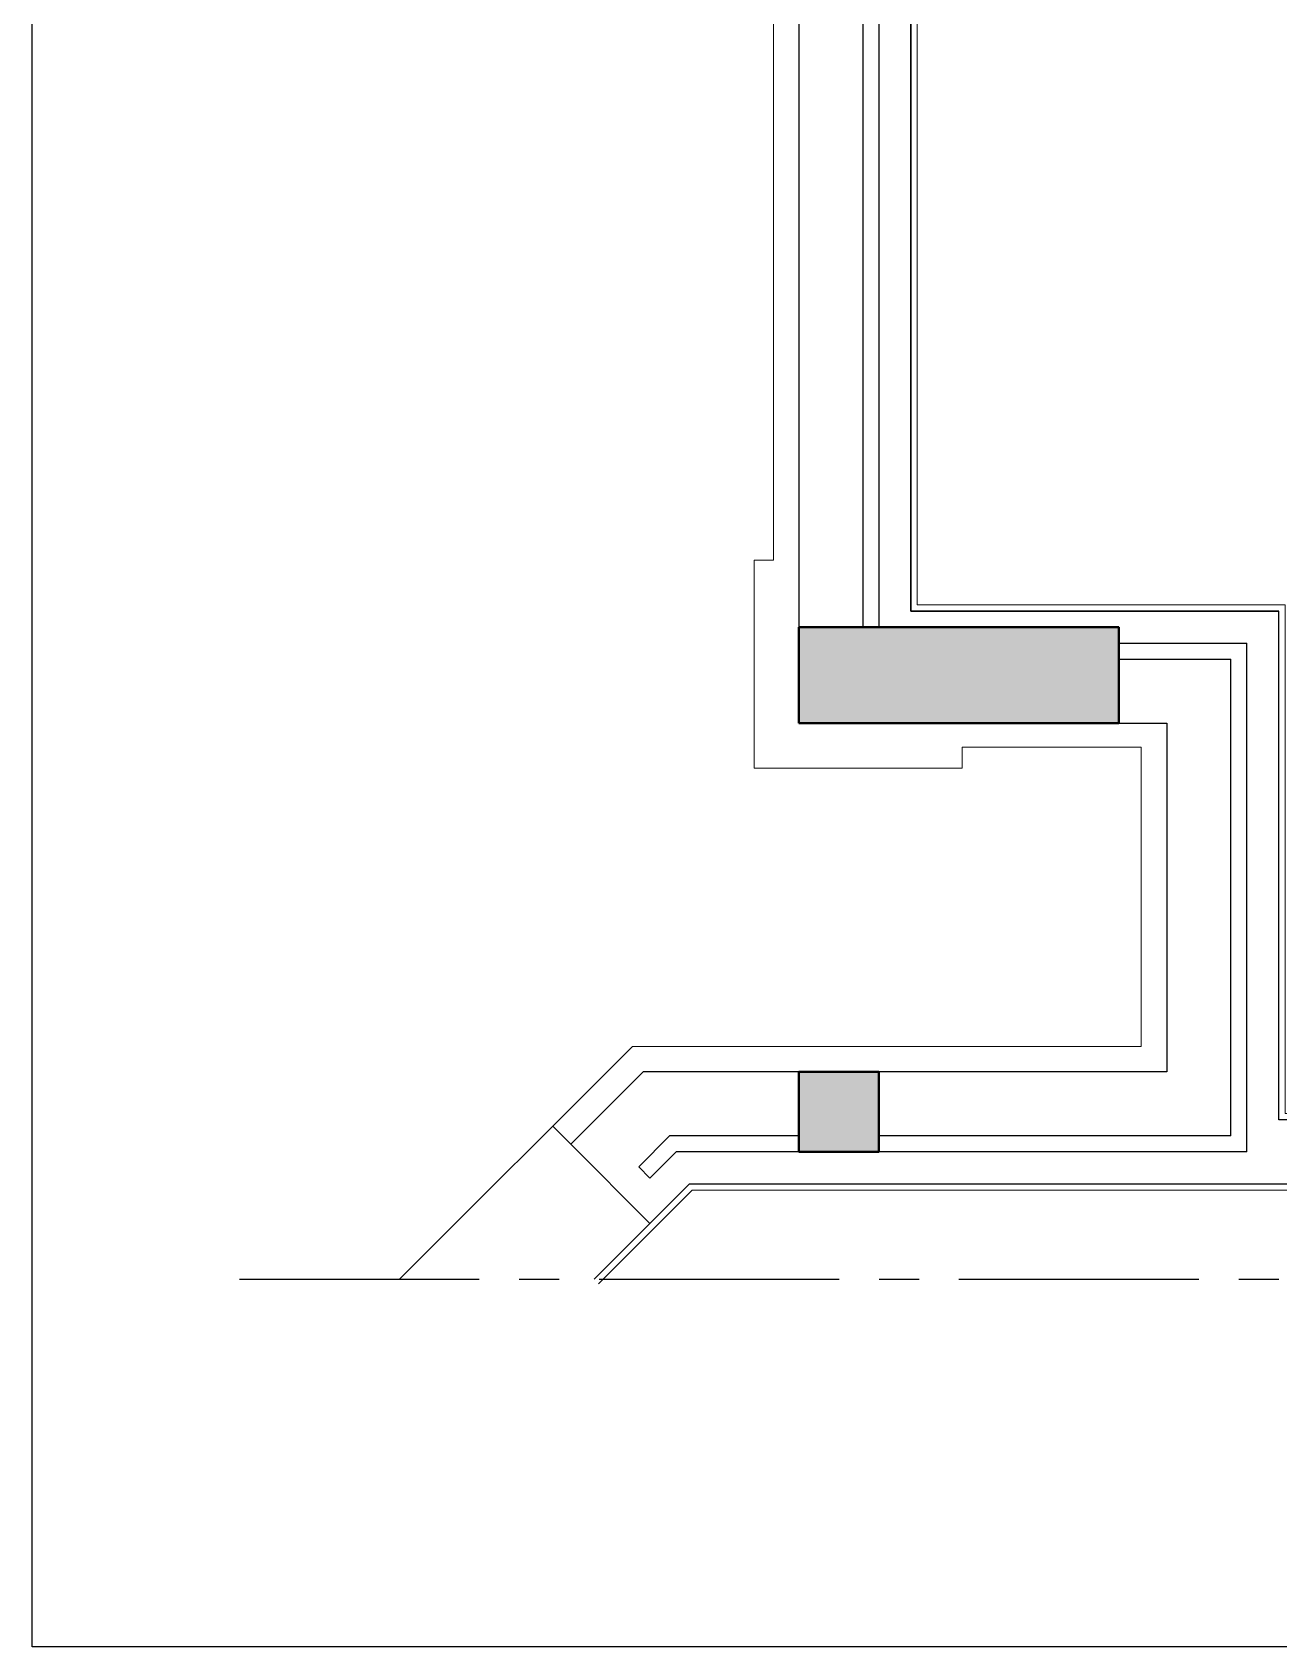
# Model space of a CAD drawing. Header units: inches. Extents: x -12478 to 399182, y -16583 to 525552.
# Drawn here: x 91006 to 94903, y 3 to 5050 of the extents above; entities that cross this region are included whole.
import ezdxf

# ---------------------------------------------------------------- set-up
doc = ezdxf.new("R2010")
doc.units = ezdxf.units.IN
doc.header["$LTSCALE"] = 1000
doc.header["$MEASUREMENT"] = 0
for name, pattern in [('HIDDEN', [0.375, 0.25, -0.125]), ('HIDDEN2', [0.1875, 0.125, -0.0625]), ('XREF-V2-GF_COLS$0$XREF-V-COLS-GF$0$CENTER2', [1.125, 0.75, -0.125, 0.125, -0.125])]:
    doc.linetypes.add(name, pattern=pattern)
doc.layers.add('8', color=8, linetype='Continuous')
doc.layers.add('A-WALL', color=7, linetype='Continuous')
for name, color, linetype, lineweight in [('A-WALL-TILE', 8, 'Continuous', 9), ('Built-in', 253, 'HIDDEN', 0), ('XREF-V2-GF_COLS$0$A-COLS', 5, 'Continuous', 40), ('XREF-V2-GF_COLS$0$A-COLS-PATT', 252, 'Continuous', 20)]:
    doc.layers.add(name, color=color, linetype=linetype, lineweight=lineweight)

msp = doc.modelspace()

# ---------------------------------------------------------------- hatches: boundary and pattern name
at = {"layer": 'XREF-V2-GF_COLS$0$A-COLS-PATT'}
for points in [[(93402.7, 2889.5), (93402.7, 3189.5), (94402.7, 3189.5), (94402.7, 2889.5)], [(93652.7, 1799.5), (93402.7, 1799.5), (93402.7, 1549.9), (93652.7, 1549.9)]]:
    msp.add_hatch(color=256, dxfattribs=at).paths.add_polyline_path(points)

# ---------------------------------------------------------------- linework, layer by layer
at = {"layer": '8', "color": 1}
msp.add_lwpolyline([(91005.6, 14341.8), (109636.3, 14341.8), (109636.3, 2.7), (91005.6, 2.7)], close=True, dxfattribs=at)
at = {"layer": 'A-WALL'}
for p, q in [((93752.7, 6149.5, 0), (93752.7, 3239.5, 0)), ((93752.7, 3239.5, 0), (94902.7, 3239.5, 0)), ((94902.7, 1649.5, 0), (94902.7, 3239.5, 0)), ((94902.7, 3239.5, 0), (94902.7, 3239.5, 0))]:
    msp.add_line(p, q, dxfattribs=at)
at = {"layer": 'A-WALL', "color": 1}
for p, q in [((93602.7, 5749.5, 0), (93602.7, 3189.5, 0)), ((93652.7, 5749.5, 0), (93652.7, 3189.5, 0)), ((94402.7, 3139.5, 0), (94802.7, 3139.5, 0)), ((94802.7, 1549.5, 0), (94802.7, 3139.5, 0)), ((94402.7, 3089.5, 0), (94752.7, 3089.5, 0)), ((94752.7, 1599.5, 0), (94752.7, 3089.5, 0)), ((92901.6, 1502.7, 0), (92998.3, 1599.5, 0)), ((93402.7, 1599.5, 0), (92998.3, 1599.5, 0)), ((94752.7, 1599.5, 0), (93652.7, 1599.5, 0)), ((92936.9, 1467.3, 0), (93019, 1549.5, 0)), ((93402.7, 1549.5, 0), (93019, 1549.5, 0)), ((94802.7, 1549.5, 0), (93652.7, 1549.9, 0)), ((92936.9, 1467.3, 0), (92901.6, 1502.7, 0))]:
    msp.add_line(p, q, dxfattribs=at)
at = {"layer": 'A-WALL', "elevation": 0}
for points in [[(98277.7, 5049.5), (98177.7, 5049.5), (98177.7, 4849.9), (96217.8, 4849.9), (96217.8, 1649.5), (94902.7, 1649.5), (94902.7, 3239.5), (93752.7, 3239.5), (93752.7, 6149.5)], [(93402.7, 5749.5), (93402.7, 2889.5), (94552.7, 2889.5), (94552.7, 1799.5), (92915.5, 1799.5), (92689.4, 1573.4), (92936.9, 1325.9)], [(92762.2, 1151.2), (93060.5, 1449.5), (98377.7, 1449.5), (98377.7, 1649.5), (98277.7, 1649.5), (98277.7, 3649.9), (98177.7, 3649.9), (98177.7, 1649.5), (96317.7, 1649.5), (96317.7, 4749.9), (98177.6, 4749.9), (98177.6, 4549.9), (98277.6, 4549.9), (98277.6, 4549.9), (98277.7, 5049.5), (98277.7, 5049.5)]]:
    msp.add_lwpolyline(points, dxfattribs=at)
at = {"layer": 'A-WALL-TILE'}
msp.add_line((92689.4, 1573.4), (92632.8, 1630), dxfattribs=at)
at = {"layer": 'A-WALL-TILE', "elevation": 0}
msp.add_lwpolyline([(92154.1, 1151.2), (92882.3, 1879.5), (94472.7, 1879.5), (94472.7, 2814.5), (93912.7, 2814.5), (93912.7, 2749.5), (93262.7, 2749.5), (93262.7, 3399.5), (93322.7, 3399.5), (93322.7, 6742), (93752.7, 6742), (93752.7, 6692)], dxfattribs=at)
at = {"layer": 'A-WALL-TILE', "lineweight": 0, "elevation": 0}
for points in [[(98157.7, 5049.5), (98157.7, 4869.9), (96197.8, 4869.9), (96197.8, 1669.5), (94922.7, 1669.5), (94922.7, 3259.5), (93772.7, 3259.5), (93772.7, 6129.5)], [(92776.3, 1137.1), (93068.7, 1429.5), (98377.7, 1429.5), (98377.7, 1669.5), (98297.7, 1669.5), (98297.7, 3649.9), (98157.7, 3649.9), (98157.7, 1669.5), (96337.7, 1669.5), (96337.7, 4729.9), (98157.6, 4729.9), (98157.7, 4549.9), (98297.7, 4549.9), (98297.7, 5049.5)]]:
    msp.add_lwpolyline(points, dxfattribs=at)
at = {"layer": 'Built-in', "linetype": 'HIDDEN2', "ltscale": 0.4, "elevation": 0}
msp.add_lwpolyline([(93752.7, 3239.5), (93752.7, 3239.5)], dxfattribs=at)
at = {"layer": 'Defpoints', "linetype": 'XREF-V2-GF_COLS$0$XREF-V-COLS-GF$0$CENTER2'}
msp.add_line((91653, 1151.9, 0), (109046.4, 1151.9, 0), dxfattribs=at)
at = {"layer": 'XREF-V2-GF_COLS$0$A-COLS', "elevation": 0}
for points in [[(93402.7, 2889.5), (93402.7, 3189.5), (94402.7, 3189.5), (94402.7, 2889.5)], [(93402.7, 2889.5), (93402.7, 3189.5), (94402.7, 3189.5), (94402.7, 2889.5)], [(93402.7, 1799.5), (93402.7, 1549.9), (93652.7, 1549.9), (93652.7, 1799.5)], [(93402.7, 1799.5), (93402.7, 1549.9), (93652.7, 1549.9), (93652.7, 1799.5)]]:
    msp.add_lwpolyline(points, close=True, dxfattribs=at)

doc.saveas('drawing.dxf')
